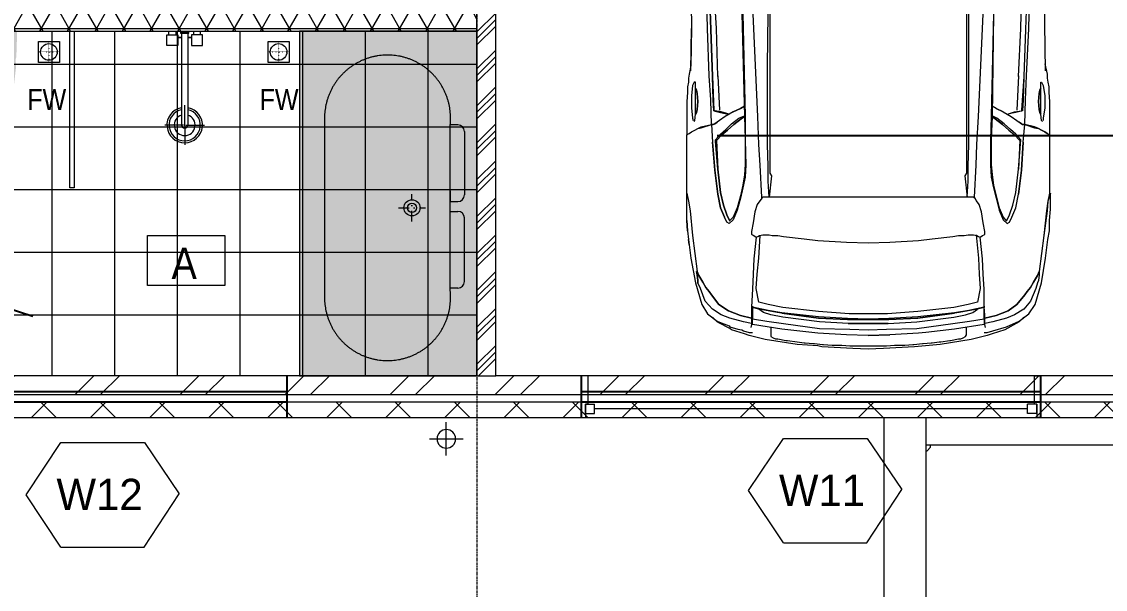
# Model space of a CAD drawing. Header units: millimetres. Extents: x -1971 to 39113, y -25802 to 13528.
# Drawn here: x 27753 to 32944, y -6114 to -3397 of the extents above; entities that cross this region are included whole.
import ezdxf

# ---------------------------------------------------------------- set-up
doc = ezdxf.new("R2010")
doc.units = ezdxf.units.MM
for name, pattern in [('Dash - Tight', [4.5, 3, -1.5]), ('Dot - Tight', [1, 0, -1]), ('Grid Line', [22.225, 12.7, -3.175, 3.175, -3.175]), ('IMPORT-IMPORT-IMPORT-DASHDOT _2_', [101.6, 50.8, -25.4, 0, -25.4])]:
    doc.linetypes.add(name, pattern=pattern)
for name, color, linetype, lineweight in [('2 Hoop survey', 8, 'Continuous', 9), ('A-AREA-PATT', 32, 'Continuous', 9), ('A-DETL', 90, 'Continuous', 9), ('A-DETL-GENF', 92, 'Continuous', 9), ('A-DETL-HDLN', 90, 'Dot - Tight', 9), ('A-DETL-THIN', 151, 'Continuous', 9), ('A-GLAZ', 151, 'Continuous', 9), ('A-GLAZ-IDEN', 152, 'Continuous', 9), ('A-WALL', 113, 'Continuous', 18), ('A-WALL-PATT', 111, 'Continuous', 18), ('G Furniture_dwg', 8, 'Continuous', 9), ('G-ANNO-TEXT', 231, 'Continuous', 9), ('P-PIPE', 3, 'Continuous', 9), ('P-PIPE-CNTR', 3, 'Continuous', 9), ('S-FNDN', 32, 'Continuous', 9), ('S-GRID', 1, 'Continuous', 9), ('图层 01', 18, 'Continuous', 9), ('默认', 18, 'Continuous', 9)]:
    doc.layers.add(name, color=color, linetype=linetype, lineweight=lineweight)
doc.layers.add('ID_CAMERA_VIEWS', color=7, linetype='Continuous', lineweight=25, true_color=0xb86b1b)
doc.layers.add('ID_LIGHTING_COVE', color=7, linetype='Continuous', lineweight=25, true_color=0xb86b1b)
doc.styles.add('Avenir', font='', dxfattribs={"width": 0.9, "height": 150})
doc.styles.add('Avenir Light', font='', dxfattribs={"height": 150})
doc.styles.add('Avenir_2', font='', dxfattribs={"width": 0.9, "height": 100})
doc.styles.get('Avenir').set_extended_font_data('Avenir')
doc.styles.get('Avenir Light').set_extended_font_data('Avenir Light')
doc.styles.get('Avenir_2').set_extended_font_data('Avenir')
pattern_1 = [(45, (0, 0), (-251.447, 251.447), []), (45, (0, 381), (-251.447, 251.447), [])]
pattern_2 = [(45, (0, 0), (-141.4214, 141.4214), []), (135, (0, 0), (-141.4214, -141.4214), [])]

# ---------------------------------------------------------------- blocks, each defined once
blk = doc.blocks.new('Choo Window - 1 Pane - Awning - 2200 x 650-2305247-Ground Floor')
at = {"layer": 'A-GLAZ'}
for p, q in [((-1100, 100), (-1080.95, 100)), ((-1080.95, 35.55), (-1080.95, 100)), ((-1080.95, 80), (-1080.95, 35.55)), ((-1080.95, 80), (-1036.5, 80)), ((-1036.5, 80), (-1036.5, 35.55)), ((-1036.5, 57.775), (1036.5, 57.775)), ((1036.5, 80), (1036.5, 35.55)), ((1080.95, 80), (1036.5, 80)), ((1080.95, 35.55), (1080.95, 100)), ((1100, 100), (1080.95, 100)), ((1080.95, 80), (1080.95, 35.55)), ((-1080.95, 35.55), (-1036.5, 35.55)), ((-1080.95, 35.55), (-1068.25, 35.55)), ((-1068.25, -100), (-1068.25, 35.55)), ((1080.95, 35.55), (1036.5, 35.55)), ((1068.25, 35.55), (1080.95, 35.55)), ((1068.25, 35.55), (1068.25, -100)), ((-1068.25, -100), (-1100, -100)), ((1068.25, -100), (1100, -100))]:
    blk.add_line(p, q, dxfattribs=at)
blk = doc.blocks.new('2 Hoop survey-1260670-Ground Floor')
at = {"layer": '默认', "color": 9, "flags": 128}
blk.add_lwpolyline([(80514.1, 4738.4), (80519.7, 4738.4), (80536.7, 4755.3), (80536.7, 4767.3)], dxfattribs=at)
blk = doc.blocks.new('G Furniture_dwg_G Furniture_dwg_G Furniture_dwg_A$C4C12256C-1786715-Ground Floor-2220974-Ground Floor-2332964-Ground Floor')
at = {"layer": '图层 01', "color": 8}
for p, q in [((-450, 5), (-450, 95)), ((-18, 75.2), (0, 75.2)), ((-10, 15), (-450, 15)), ((-450, 2.5), (-450, -2.5)), ((0, 41.8), (-18, 41.8)), ((-5, -20), (-5, 20)), ((-455, 0), (-545, 0)), ((-452.5, 0), (-447.5, 0)), ((-450, -5), (-450, -95)), ((-10, -15), (-450, -15)), ((-445, 0), (-355, 0)), ((0, -41.8), (-18, -41.8)), ((-18, -75.2), (0, -75.2))]:
    blk.add_line(p, q, dxfattribs=at)
at = {"layer": '图层 01', "color": 8, "flags": 128}
for points in [[(-18, 32.1), (-69.4, 32.1), (-69.4, 84.9), (-18, 84.9), (-18, 32.1)], [(0, 20), (-10, 20), (-10, -20), (0, -20)], [(-18, -32.1), (-69.4, -32.1), (-69.4, -84.9), (-18, -84.9), (-18, -32.1)]]:
    blk.add_lwpolyline(points, dxfattribs=at)
for points in [[(-30, 15), (-30, 32.1)], [(-30, -32.1), (-30, -15)]]:
    blk.add_lwpolyline(points, close=True, dxfattribs=at)
at = {"layer": '图层 01', "color": 8}
for radius, start, end in [(85, 11.537, 348.463), (75, 11.537, 348.463), (50, 17.4576, 342.5424), (15, 90, 270)]:
    blk.add_arc((-450, 0), radius, start, end, dxfattribs=at)
blk = doc.blocks.new('G Furniture_dwg_G Furniture_dwg_G Furniture_dwg_30-1786716-Ground Floor-2220975-Ground Floor-2332965-Ground Floor')
at = {"layer": 'G Furniture_dwg'}
for p, q in [((-3354.9, -9638.9), (-4213.8, -9638.9)), ((-4176.4, -10240.7), (-3384.4, -10240.7)), ((-4164.6, -10277.2), (-4164.6, -10240.9)), ((-3383.1, -10277.2), (-3383.1, -10240.9)), ((-4133.1, -10308.7), (-3828.8, -10308.7)), ((-3414.6, -10308.7), (-3718.9, -10308.7))]:
    blk.add_line(p, q, dxfattribs=at)
at = {"layer": 'G Furniture_dwg', "linetype": 'IMPORT-IMPORT-IMPORT-DASHDOT _2_'}
for p, q in [((-3780.4, -9992.7), (-3780.4, -10122.7)), ((-3845.4, -10057.7), (-3715.4, -10057.7))]:
    blk.add_line(p, q, dxfattribs=at)
at = {"layer": 'G Furniture_dwg', "flags": 128}
for points in [[(-3847.9, -10240.7), (-3797.3, -10240.9), (-3797.3, -10277.2)], [(-3699.7, -10240.7), (-3750.4, -10240.9), (-3750.4, -10277.2)]]:
    blk.add_lwpolyline(points, dxfattribs=at)
at = {"layer": 'G Furniture_dwg'}
for radius in [38.9, 22.2]:
    blk.add_circle((-3780.4, -10057.7), radius, dxfattribs=at)
for centre, start, end in [((-4133.1, -10277.2), 180, 270), ((-3828.8, -10277.2), 270, 0), ((-3718.9, -10277.2), 180, 270), ((-3414.6, -10277.2), 270, 0)]:
    blk.add_arc(centre, 31.5, start, end, dxfattribs=at)
for points, knots in [([(-4205.9, -9638.9), (-4336.4, -9637.2), (-4427.1, -9731.1), (-4517.7, -9825.1), (-4511.3, -9955.5), (-4504.9, -10085.9), (-4405.5, -10170.5), (-4306.1, -10255.2), (-4176.4, -10240.7)], [0, 0, 0, 246.441837, 246.441837, 492.883675, 492.883675, 739.325512, 739.325512, 985.76735, 985.76735, 985.76735]), ([(-3384.4, -10240.7), (-3254.7, -10255.2), (-3155.3, -10170.5), (-3055.9, -10085.9), (-3049.5, -9955.5), (-3043.1, -9825.1), (-3133.8, -9731.1), (-3224.4, -9637.2), (-3354.9, -9638.9)], [1977.74235, 1977.74235, 1977.74235, 2224.184187, 2224.184187, 2470.626025, 2470.626025, 2717.067862, 2717.067862, 2963.509699, 2963.509699, 2963.509699])]:
    blk.add_rational_spline(points, [1, 0.917833031215, 1, 0.917833031215, 1, 0.917833031215, 1, 0.917833031215, 1], degree=2, knots=knots, dxfattribs=at)
blk = doc.blocks.new('G Furniture_dwg_G Furniture_dwg_G Furniture_dwg_A$C4E257062-1786730-Ground Floor-2220992-Ground Floor-2332980-Ground Floor')
at = {"layer": '图层 01', "color": 8}
for p, q in [((-4327.5, 1162.6), (-4163, 1155)), ((-4323.7, 1189.4), (-4163, 1178)), ((-3225.4, 998.1), (-3217.8, 998.1)), ((-3876, -27.5), (-3860.7, -27.5)), ((-3225.4, -111.6), (-3217.8, -111.6)), ((-4327.5, -276.2), (-4163, -268.5)), ((-4350.5, -406.3), (-4553.3, -402.5)), ((-4247.2, -421.6), (-4205.1, -425.4))]:
    blk.add_line(p, q, dxfattribs=at)
at = {"layer": '图层 01', "color": 8, "flags": 128}
for points in [[(-4384.9, 1288.9), (-4335.2, 1300.4), (-4316.1, 1300.4), (-4296.9, 1304.2), (-4274, 1308.1), (-4247.2, 1308.1), (-4205.1, 1311.9), (-4159.2, 1311.9), (-4105.6, 1311.9), (-4044.4, 1311.9), (-4052, 1300.4), (-4059.7, 1288.9), (-4067.3, 1273.6), (-4075, 1258.3), (-4082.6, 1239.2), (-4094.1, 1193.3), (-4212.7, 1197.1), (-4327.5, 1200.9), (-4553.3, 1212.4), (-4683.4, 1216.2)], [(-4009.9, 1185.6), (-3876, 1178), (-4009.9, 1185.6), (-4094.1, 1193.3), (-4078.8, 1239.2), (-4075, 1258.3), (-4067.3, 1273.6), (-4059.7, 1288.9), (-4052, 1300.4), (-4044.4, 1311.9), (-4013.7, 1311.9), (-3952.5, 1311.9), (-3883.6, 1311.9), (-3822.4, 1311.9), (-3765, 1311.9), (-3761.2, 1311.9)], [(-3099.2, 998.1), (-3099.2, 1013.4), (-3106.8, 1040.2), (-3126, 1105.2), (-3152.7, 1166.5), (-3187.2, 1212.4), (-3233.1, 1243), (-3336.4, 1273.6), (-3455, 1292.8), (-3543.1, 1304.2), (-3585.2, 1311.9), (-3634.9, 1311.9), (-3688.5, 1315.7), (-3765, 1315.7), (-3726.7, 1304.2), (-3680.8, 1300.4), (-3562.2, 1285.1), (-3390, 1262.1), (-3374.7, 1262.1), (-3347.9, 1258.3), (-3336.4, 1254.5), (-3309.6, 1246.8), (-3248.4, 1220), (-3210.1, 1189.4), (-3183.4, 1143.5), (-3168, 1105.2), (-3148.9, 1040.2), (-3141.3, 1001.9), (-3145.1, 1001.9), (-3152.7, 1001.9), (-3168, 1001.9), (-3179.5, 1055.5), (-3202.5, 1112.9), (-3233.1, 1155), (-3279, 1193.3), (-3294.3, 1204.7), (-3313.5, 1220), (-3340.2, 1235.4), (-3370.9, 1254.5), (-3390, 1262.1)], [(-3765, 1311.9), (-3726.7, 1304.2), (-3680.8, 1296.6), (-3562.2, 1285.1), (-3390, 1262.1), (-3370.9, 1254.5), (-3340.2, 1235.4), (-3313.5, 1220), (-3294.3, 1204.7), (-3279, 1193.3), (-3233.1, 1155), (-3202.5, 1112.9), (-3179.5, 1055.5), (-3168, 1001.9), (-3183.4, 1001.9), (-3221.6, 998.1), (-3305.8, 998.1), (-3378.5, 994.3), (-3451.2, 990.4), (-3554.5, 979)], [(-4350.5, 1292.8), (-4576.3, 1288.9), (-4729.3, 1288.9), (-4958.9, 1292.8), (-5211.5, 1292.8), (-5555.9, 1288.9), (-5716.6, 1288.9)], [(-4109.4, 1277.4), (-4113.2, 1273.6), (-4143.9, 1269.8), (-4151.5, 1266), (-4166.8, 1262.1), (-4205.1, 1258.3), (-4243.3, 1262.1), (-4258.7, 1266), (-4266.3, 1269.8), (-4258.7, 1266), (-4243.3, 1262.1), (-4205.1, 1258.3), (-4166.8, 1262.1), (-4151.5, 1266), (-4143.9, 1269.8), (-4266.3, 1269.8), (-4296.9, 1269.8), (-4296.9, 1273.6), (-4281.6, 1281.3), (-4231.9, 1288.9), (-4174.5, 1288.9), (-4124.7, 1281.3), (-4113.2, 1281.3)], [(-5927.1, 1200.9), (-5915.6, 1197.1), (-5892.7, 1189.4), (-5789.3, 1162.6), (-5640.1, 1128.2), (-5510, 1101.4), (-5383.7, 1082.3), (-5314.8, 1074.6), (-5203.8, 1063.2), (-5073.7, 1055.5), (-4859.4, 1051.7), (-4626, 1044), (-4132.4, 1036.4), (-4025.2, 1032.5), (-3902.8, 1032.5), (-3853, 1036.4), (-3803.3, 1044), (-3753.5, 1055.5), (-3696.1, 1070.8), (-3650.2, 1089.9), (-3631.1, 1105.2)], [(-4844.1, 1178), (-4844.1, 1170.3), (-4836.5, 1132), (-4828.8, 1089.9), (-4825, 1067), (-4825, 1047.8), (-4825, 1067), (-4828.8, 1089.9), (-4836.5, 1132), (-4844.1, 1166.5), (-4851.8, 1204.7), (-4683.4, 1200.9), (-4549.5, 1197.1), (-4323.7, 1189.4), (-4212.7, 1185.6), (-4159.2, 1181.8), (-4159.2, 1178), (-4163, 1181.8)], [(-4626, 1044), (-4132.4, 1032.5), (-4021.4, 1028.7), (-3898.9, 1028.7), (-3841.5, 1032.5), (-3791.8, 1044), (-3742, 1055.5), (-3684.6, 1070.8), (-3638.7, 1089.9), (-3619.6, 1109.1), (-3627.2, 1120.6), (-3650.2, 1132), (-3696.1, 1151.2), (-3761.2, 1162.6), (-3876, 1178), (-3761.2, 1162.6)], [(-4323.7, 1162.6), (-4553.3, 1174.1), (-4683.4, 1178), (-4848, 1181.8)], [(-4159.2, 1181.8), (-4151.5, 1151.2), (-4147.7, 1124.4), (-4143.9, 1112.9), (-4140, 1112.9)], [(-4143.9, 1109.1), (-4147.7, 1120.6), (-4155.3, 1143.5), (-4159.2, 1178)], [(-4155.3, 1089.9), (-4132.4, 1128.2), (-4113.2, 1155), (-4094.1, 1181.8), (-4094.1, 1185.6), (-4094.1, 1193.3), (-4094.1, 1185.6), (-4097.9, 1178), (-4105.6, 1166.5)], [(-4094.1, 1086.1), (-4120.9, 1051.7), (-4132.4, 1036.4), (-4120.9, 1051.7), (-4094.1, 1086.1), (-4067.3, 1116.7), (-4044.4, 1143.5), (-4017.6, 1170.3), (-3879.8, 1162.6), (-4021.4, 1174.1), (-4048.2, 1151.2), (-4071.1, 1124.4), (-4097.9, 1093.8), (-4124.7, 1059.3), (-4136.2, 1036.4)], [(-4067.3, 1116.7), (-4044.4, 1143.5), (-4017.6, 1170.3), (-4017.6, 1174.1)], [(-3634.9, 1105.2), (-3638.7, 1109.1), (-3661.7, 1120.6), (-3707.6, 1135.9), (-3768.8, 1151.2), (-3879.8, 1162.6)], [(-3171.9, 1189.4), (-3148.9, 1166.5), (-3110.6, 1097.6), (-3091.5, 1036.4), (-3083.9, 1013.4), (-3064.7, 936.9), (-3041.8, 787.6), (-3030.3, 665.2), (-3022.6, 515.9), (-3018.8, 443.2), (-3022.6, 370.5), (-3030.3, 221.3), (-3034.1, 202.1), (-3041.8, 102.7), (-3064.7, -50.4), (-3083.9, -127), (-3091.5, -149.9), (-3110.6, -211.1), (-3118.3, -218.8), (-3145.1, -272.4), (-3148.9, -280), (-3171.9, -303)], [(-4170.6, 1055.5), (-4155.3, 1089.9), (-4170.6, 1055.5), (-4182.1, 1036.4)], [(-3742, 952.2), (-3745.9, 948.4), (-3745.9, 921.6), (-3745.9, 910.1), (-3745.9, 852.7), (-3745.9, 734.1), (-3745.9, 676.7), (-3745.9, 531.2), (-3745.9, 443.2), (-3745.9, 355.2), (-3745.9, 209.8), (-3745.9, 152.4), (-3745.9, 33.8), (-3745.9, -23.6), (-3745.9, -31.3), (-3745.9, -61.9), (-3742, -65.7), (-3730.6, -73.4), (-3722.9, -81), (-3711.4, -88.7), (-3677, -100.2), (-3623.4, -107.8), (-3581.3, -115.5), (-3569.8, -115.5), (-3566, -111.6), (-3562.2, -104), (-3554.5, -92.5), (-3558.4, -84.9), (-3562.2, -77.2), (-3566, -61.9), (-3566, -50.4), (-3566, -31.3), (-3562.2, -16), (-3562.2, 10.8), (-3558.4, 37.6), (-3546.9, 137.1), (-3539.2, 202.1), (-3531.6, 339.9), (-3527.8, 443.2), (-3531.6, 546.6), (-3539.2, 684.3), (-3546.9, 749.4), (-3558.4, 848.9), (-3562.2, 875.6), (-3562.2, 902.4), (-3566, 921.6), (-3566, 936.9), (-3566, 948.4), (-3562.2, 963.7), (-3558.4, 971.3), (-3554.5, 979), (-3562.2, 990.4), (-3566, 998.1), (-3569.8, 1001.9), (-3581.3, 1001.9), (-3623.4, 994.3), (-3677, 986.6), (-3711.4, 975.1), (-3722.9, 967.5), (-3730.6, 959.8), (-3742, 956), (-3742, 952.2), (-3745.9, 952.2), (-3898.9, 959.8), (-3998.4, 963.7), (-4132.4, 971.3), (-4622.2, 994.3)], [(-3221.6, -111.6), (-3206.3, -35.1), (-3194.8, 29.9), (-3175.7, 206), (-3168, 343.7), (-3164.2, 443.2), (-3168, 542.7), (-3175.7, 680.5), (-3194.8, 856.5), (-3206.3, 925.4), (-3221.6, 998.1)], [(-3141.3, 347.6), (-3141.3, 443.2), (-3141.3, 347.6), (-3148.9, 209.8), (-3171.9, 33.8), (-3183.4, -23.6), (-3194.8, -58.1), (-3210.1, -81), (-3217.8, -111.6), (-3183.4, -111.6), (-3164.2, -111.6), (-3152.7, -42.8), (-3141.3, 37.6), (-3118.3, 209.8), (-3114.5, 355.2), (-3110.6, 443.2), (-3114.5, 531.2), (-3118.3, 676.7), (-3141.3, 848.9), (-3152.7, 929.2), (-3164.2, 998.1), (-3183.4, 998.1), (-3217.8, 998.1), (-3210.1, 967.5)], [(-3164.2, 998.1), (-3152.7, 998.1), (-3145.1, 998.1), (-3137.4, 998.1), (-3114.5, 856.5), (-3099.2, 718.8), (-3095.3, 684.3), (-3087.7, 546.6), (-3083.9, 443.2), (-3087.7, 546.6)], [(-3122.1, 1005.8), (-3137.4, 1001.9), (-3141.3, 1001.9)], [(-3566, 959.8), (-3455, 971.3), (-3378.5, 975.1), (-3309.6, 979), (-3244.6, 967.5), (-3233.1, 921.6), (-3217.8, 852.7), (-3198.7, 680.5), (-3187.2, 535.1), (-3187.2, 443.2), (-3187.2, 351.4), (-3198.7, 206), (-3217.8, 33.8), (-3233.1, -35.1), (-3244.6, -81), (-3309.6, -92.5), (-3378.5, -88.7), (-3455, -81), (-3562.2, -73.4)], [(-3141.3, 538.9), (-3141.3, 443.2), (-3141.3, 538.9), (-3148.9, 676.7), (-3171.9, 852.7), (-3183.4, 910.1), (-3194.8, 944.5), (-3210.1, 967.5), (-3194.8, 879.5), (-3191, 856.5), (-3168, 680.5), (-3160.4, 542.7), (-3160.4, 443.2), (-3160.4, 343.7), (-3160.4, 443.2), (-3160.4, 542.7), (-3168, 680.5), (-3191, 856.5)], [(-4668.1, 913.9), (-4373.5, 913.9), (-4075, 913.9), (-3876, 913.9), (-3860.7, 913.9), (-3849.2, 906.3), (-3745.9, 917.7), (-3822.4, 921.6), (-3895.1, 921.6), (-3998.4, 925.4), (-4067.3, 925.4), (-4377.3, 925.4), (-4622.2, 925.4)], [(-3122.1, -23.6), (-3087.7, -23.6), (-3080, -23.6), (-3072.4, -12.2), (-3068.6, -0.7), (-3068.6, 7), (-3068.6, 10.8), (-3060.9, 49.1), (-3060.9, 56.7), (-3053.2, 102.7), (-3049.4, 137.1), (-3049.4, 140.9), (-3045.6, 179.2), (-3045.6, 186.8), (-3041.8, 225.1), (-3041.8, 228.9), (-3037.9, 271), (-3037.9, 313.1), (-3037.9, 316.9), (-3034.1, 355.2), (-3034.1, 359), (-3034.1, 397.3), (-3034.1, 401.1), (-3034.1, 485.3), (-3034.1, 527.4), (-3034.1, 531.2), (-3037.9, 569.5), (-3037.9, 577.2), (-3037.9, 615.4), (-3037.9, 619.3), (-3041.8, 657.5), (-3041.8, 661.4), (-3045.6, 703.4), (-3045.6, 707.3), (-3049.4, 745.5), (-3049.4, 749.4), (-3053.2, 783.8), (-3053.2, 791.5), (-3060.9, 833.6), (-3060.9, 837.4), (-3068.6, 875.6), (-3068.6, 879.5), (-3068.6, 887.1), (-3072.4, 898.6), (-3080, 910.1), (-3087.7, 913.9), (-3122.1, 913.9)], [(-3160.4, 343.7), (-3168, 206), (-3160.4, 343.7), (-3160.4, 443.2), (-3160.4, 538.9)], [(-3083.9, 443.2), (-3087.7, 339.9), (-3095.3, 202.1), (-3114.5, 29.9), (-3137.4, -111.6), (-3145.1, -111.6), (-3152.7, -111.6), (-3164.2, -111.6)], [(-3191, 29.9), (-3168, 206), (-3191, 29.9), (-3194.8, 7), (-3210.1, -81)], [(-4668.1, -27.5), (-4373.5, -27.5), (-4075, -27.5), (-3876, -27.5), (-3860.7, -27.5), (-3849.2, -19.8), (-3745.9, -31.3), (-3822.4, -35.1), (-3895.1, -35.1), (-3998.4, -38.9), (-4067.3, -38.9), (-4377.3, -38.9), (-4622.2, -35.1)], [(-3742, -65.7), (-3745.9, -65.7), (-3898.9, -73.4), (-3998.4, -81), (-4132.4, -84.9), (-4622.2, -107.8)], [(-4626, -157.6), (-4132.4, -146.1), (-4021.4, -146.1), (-3898.9, -142.3), (-3841.5, -146.1), (-3791.8, -157.6), (-3742, -169), (-3684.6, -184.4), (-3638.7, -203.5), (-3619.6, -222.6), (-3627.2, -234.1), (-3650.2, -245.6), (-3696.1, -264.7), (-3761.2, -276.2), (-3876, -291.5), (-4009.9, -303)], [(-3554.5, -92.5), (-3451.2, -104), (-3378.5, -107.8), (-3305.8, -111.6), (-3221.6, -115.5), (-3183.4, -115.5), (-3168, -115.5), (-3179.5, -169), (-3202.5, -226.4), (-3233.1, -272.4), (-3279, -306.8), (-3294.3, -318.3), (-3313.5, -333.6), (-3340.2, -348.9), (-3370.9, -368), (-3390, -375.7), (-3390, -379.5), (-3374.7, -375.7), (-3347.9, -371.9), (-3336.4, -371.9)], [(-5919.4, -306.8), (-5927.1, -314.5), (-5915.6, -310.6), (-5892.7, -303), (-5789.3, -276.2), (-5640.1, -245.6), (-5510, -215), (-5383.7, -195.8), (-5314.8, -188.2), (-5203.8, -176.7), (-5073.7, -172.9), (-4859.4, -165.2), (-4626, -161.4), (-4132.4, -149.9), (-4025.2, -146.1), (-3902.8, -146.1), (-3853, -149.9), (-3803.3, -157.6), (-3753.5, -169), (-3696.1, -184.4), (-3650.2, -203.5), (-3631.1, -222.6)], [(-4155.3, -203.5), (-4170.6, -169), (-4182.1, -149.9), (-4170.6, -169), (-4155.3, -203.5), (-4132.4, -241.8), (-4113.2, -268.5), (-4094.1, -295.3), (-4094.1, -299.2), (-4094.1, -306.8), (-4094.1, -299.2), (-4097.9, -291.5), (-4105.6, -280)], [(-4017.6, -287.7), (-4017.6, -283.8), (-4044.4, -257.1), (-4067.3, -230.3), (-4094.1, -199.7), (-4120.9, -165.2), (-4132.4, -149.9), (-4120.9, -165.2), (-4094.1, -199.7), (-4067.3, -230.3), (-4044.4, -257.1), (-4017.6, -283.8), (-3879.8, -276.2), (-4013.7, -287.7), (-4021.4, -287.7), (-4048.2, -264.7), (-4071.1, -237.9), (-4097.9, -211.1), (-4124.7, -176.7), (-4136.2, -149.9)], [(-3765, -425.4), (-3726.7, -417.8), (-3680.8, -410.1), (-3562.2, -398.6), (-3390, -375.7), (-3370.9, -368), (-3340.2, -348.9), (-3313.5, -333.6), (-3294.3, -318.3), (-3279, -306.8), (-3233.1, -272.4), (-3202.5, -226.4), (-3179.5, -169), (-3168, -115.5), (-3152.7, -115.5), (-3145.1, -115.5), (-3141.3, -115.5), (-3148.9, -153.7), (-3168, -218.8), (-3183.4, -260.9), (-3210.1, -303), (-3248.4, -337.4), (-3309.6, -360.4), (-3336.4, -371.9), (-3347.9, -371.9), (-3374.7, -375.7), (-3390, -379.5)], [(-3520.1, -414), (-3543.1, -417.8), (-3455, -406.3), (-3336.4, -383.3), (-3233.1, -352.7), (-3187.2, -325.9), (-3152.7, -280), (-3145.1, -260.9), (-3129.8, -222.6), (-3126, -218.8), (-3114.5, -180.5), (-3110.6, -161.4), (-3106.8, -153.7), (-3099.2, -127), (-3099.2, -111.6)], [(-3141.3, -115.5), (-3137.4, -115.5), (-3122.1, -119.3)], [(-4143.9, -222.6), (-4147.7, -234.1), (-4155.3, -260.9), (-4159.2, -291.5), (-4163, -295.3), (-4159.2, -295.3), (-4151.5, -264.7), (-4147.7, -241.8), (-4143.9, -226.4), (-4140, -226.4)], [(-3634.9, -425.4), (-3688.5, -425.4), (-3765, -425.4), (-3822.4, -425.4), (-3883.6, -425.4), (-3952.5, -425.4), (-4013.7, -425.4), (-4044.4, -425.4), (-4052, -414), (-4059.7, -402.5), (-4067.3, -387.2), (-4075, -371.9), (-4078.8, -356.6), (-4094.1, -306.8), (-4009.9, -303), (-3876, -291.5), (-3761.2, -276.2), (-3696.1, -264.7), (-3650.2, -245.6)], [(-4729.3, -406.3), (-4576.3, -402.5), (-4553.3, -402.5), (-4377.3, -406.3), (-4335.2, -414), (-4316.1, -417.8), (-4296.9, -417.8), (-4274, -421.6), (-4247.2, -421.6), (-4205.1, -425.4), (-4159.2, -425.4), (-4105.6, -425.4), (-4044.4, -425.4), (-4052, -414), (-4059.7, -402.5), (-4067.3, -387.2), (-4075, -371.9), (-4082.6, -356.6), (-4094.1, -306.8), (-4212.7, -310.6), (-4327.5, -318.3), (-4553.3, -325.9), (-4683.4, -329.8)], [(-4159.2, -295.3), (-4212.7, -299.2), (-4323.7, -303), (-4549.5, -310.6), (-4683.4, -314.5), (-4851.8, -318.3)], [(-4323.7, -276.2), (-4553.3, -283.8), (-4683.4, -291.5), (-4848, -295.3)], [(-4683.4, -314.5), (-4549.5, -310.6), (-4323.7, -303), (-4163, -295.3)], [(-4109.4, -391), (-4113.2, -387.2), (-4143.9, -383.3), (-4151.5, -379.5), (-4166.8, -375.7), (-4205.1, -371.9), (-4243.3, -375.7), (-4258.7, -379.5), (-4266.3, -383.3), (-4258.7, -379.5), (-4243.3, -375.7), (-4205.1, -371.9), (-4166.8, -375.7), (-4151.5, -379.5), (-4143.9, -383.3), (-4266.3, -383.3), (-4296.9, -383.3), (-4296.9, -391), (-4281.6, -398.6), (-4231.9, -402.5), (-4174.5, -402.5), (-4124.7, -398.6), (-4113.2, -394.8)], [(-3585.2, -421.6), (-3634.9, -425.4), (-3585.2, -421.6), (-3543.1, -417.8)]]:
    blk.add_lwpolyline(points, dxfattribs=at)
blk.add_lwpolyline([(-3768.8, -264.7), (-3707.6, -249.4), (-3661.7, -234.1), (-3638.7, -222.6), (-3634.9, -218.8), (-3638.7, -222.6), (-3661.7, -234.1), (-3707.6, -249.4), (-3768.8, -264.7), (-3879.8, -276.2)], close=True, dxfattribs=at)
blk = doc.blocks.new('G Furniture_dwg_G Furniture_dwg-1631897-Ground Floor-2332981-Ground Floor')
at = {"layer": 'G Furniture_dwg'}
blk.add_line((67322.9, 17655.5), (67322.9, 16005.5), dxfattribs=at)
at = {"layer": 'G Furniture_dwg', "flags": 128}
blk.add_lwpolyline([(66242.9, 17655.5), (66242.9, 16905.5), (66222.9, 16905.5), (66222.9, 17655.5)], dxfattribs=at)
for name, p, rotation in [('G Furniture_dwg_G Furniture_dwg_G Furniture_dwg_A$C4E257062-1786730-Ground Floor-2220992-Ground Floor-2332980-Ground Floor', (69603.3, 13114.1), 270), ('G Furniture_dwg_G Furniture_dwg_G Furniture_dwg_A$C4C12256C-1786715-Ground Floor-2220974-Ground Floor-2332964-Ground Floor', (66772.9, 17655.5), 90), ('G Furniture_dwg_G Furniture_dwg_G Furniture_dwg_30-1786716-Ground Floor-2220975-Ground Floor-2332965-Ground Floor', (57803.9, 20589.9), 90)]:
    blk.add_blockref(name, p, dxfattribs=dict(rotation=rotation))
blk = doc.blocks.new('G Furniture_dwg-1631897-Ground Floor')
blk.add_blockref('G Furniture_dwg_G Furniture_dwg-1631897-Ground Floor-2332981-Ground Floor', (-38238.8, -21097.2))
blk = doc.blocks.new('Annotation - Tag Window- Number - Annotation - Tag Window- Number-118879-Ground Floor')
at = {"layer": 'A-GLAZ-IDEN'}
for p, q in [((-2.993, 0.001), (-1.327, 2.501)), ((-1.327, 2.501), (2.682, 2.501)), ((2.682, 2.501), (4.34, 0.054)), ((-1.327, -2.499), (-2.993, 0.001)), ((2.665, -2.499), (4.34, 0.054)), ((-1.327, -2.499), (2.665, -2.499))]:
    blk.add_line(p, q, dxfattribs=at)

msp = doc.modelspace()

# ---------------------------------------------------------------- hatches: boundary and pattern name
at = {"layer": 'A-AREA-PATT'}
h = msp.add_hatch(dxfattribs=at)
h.set_pattern_fill('FP_10', color=8, style=0, pattern_type=2)
h.set_pattern_definition([(0, (0, 0), (0, 300), []), (90, (0, 0), (-300, 2e-14), [])])
h.paths.add_polyline_path([(27549.04, -5091.636), (29934.04, -5091.636), (29934.04, -3441.636), (24714.04, -3441.636), (24714.04, -4201.636), (24669.04, -4201.636), (24669.04, -5001.636), (24714.04, -5001.636), (24714.04, -5091.636), (26222.854, -5091.636)])
at = {"layer": 'A-DETL-GENF'}
h = msp.add_hatch(color=7, dxfattribs=at)
h.paths.add_polyline_path([(29259.794, -5091.636), (29934.04, -5091.636), (29934.04, -3441.636), (29084.04, -3441.636), (29084.04, -5091.636)])
h.paths.add_polyline_path([(27501.069, -4106.528), (27524.561, -4105.388), (27549.04, -4098.253), (27594.04, -4070.539), (27628.963, -4037.79), (27658.08, -3995.4), (27680.359, -3933.432), (27695.028, -3869.235), (27701.875, -3803.74), (27713.432, -3726.79), (27726.496, -3613.418), (27724.553, -3577.16), (27727.848, -3566.457), (27731.928, -3441.636), (27286.152, -3441.636), (27290.231, -3566.457), (27293.527, -3577.16), (27291.584, -3613.418), (27323.051, -3869.235), (27337.721, -3933.432), (27360, -3995.4), (27394.186, -4041.77), (27436.483, -4080.881), (27456.01, -4093.991), (27477.869, -4102.671)])
h.paths.add_polyline_path([(27014.04, -3941.636), (27014.04, -3441.636), (24714.04, -3441.636), (24714.04, -3941.636), (26222.854, -3941.636)])
h.paths.add_polyline_path([(27832.925, -3351.636), (28259.553, -3350.667), (28263.165, -3348.416), (28265.013, -3346.127), (28266.469, -3337.617), (28262.848, -3226.816), (28259.553, -3216.113), (28261.496, -3179.855), (28230.028, -2924.038), (28215.359, -2859.841), (28193.08, -2797.872), (28158.893, -2751.503), (28114.594, -2711.047), (28097.069, -2699.282), (28075.21, -2690.602), (28052.01, -2686.745), (28028.518, -2687.884), (28005.8, -2693.97), (27961.629, -2720.305), (27924.116, -2755.483), (27895, -2797.872), (27872.721, -2859.841), (27858.051, -2924.038), (27851.205, -2989.533), (27839.647, -3066.483), (27826.584, -3179.855), (27828.527, -3216.113), (27825.231, -3226.816), (27821.855, -3343.447), (27825.231, -3348.651), (27828.527, -3350.491)])
h.paths.add_polyline_path([(29484.04, -2351.636), (29934.04, -2351.636), (29934.04, -826.636), (29484.04, -826.636), (29484.04, -1276.636)])
at = {"layer": 'A-WALL-PATT', "lineweight": 9}
h = msp.add_hatch(dxfattribs=at)
h.set_pattern_fill('FP_1', color=256, style=0, pattern_type=2)
h.set_pattern_definition([(45, (0, 0), (-88.38835, 88.38835), []), (45, (31.25, 0), (0, 176.7767), []), (45, (-31.25, 0), (0, 176.7767), [])])
h.paths.add_polyline_path([(30024.04, -5091.636), (30024.04, -736.636), (29934.04, -736.636), (29934.04, -5091.636)])
h = msp.add_hatch(dxfattribs=at)
h.set_pattern_fill('FP_5', color=256, style=0, pattern_type=2)
h.set_pattern_definition([(0, (0, 0), (0, 114.3), []), (60, (0, 0), (-98.9867, 57.15), []), (120, (0, 0), (-98.9867, -57.15), [])])
h.paths.add_polyline_path([(29934.04, -3441.636), (29934.04, -3351.636), (27594.04, -3351.636), (27594.04, -3441.636), (29930.942, -3441.636)])
h = msp.add_hatch(dxfattribs=at)
h.set_pattern_fill('FP_2', color=256, style=0, pattern_type=2)
h.set_pattern_definition(pattern_1)
h.paths.add_polyline_path([(29856.484, -5181.636), (30034.04, -5181.636), (30034.04, -5091.636), (24104.04, -5091.636), (24104.04, -5181.636), (29699.191, -5181.636)])
h.paths.add_polyline_path([(21104.04, -5181.636), (21104.04, -5091.636), (17394.04, -5091.636), (17394.04, -5181.636), (21096.789, -5181.636)])
h.paths.add_polyline_path([(17284.04, -5181.636), (17294.04, -5181.059), (17294.04, -5091.636), (17284.04, -5091.636)])
h.paths.add_polyline_path([(14284.04, -5181.636), (14984.04, -5181.636), (14984.04, -5091.636), (14284.04, -5091.636)])
h.paths.add_polyline_path([(10536.917, -5181.636), (11284.04, -5181.636), (11284.04, -5091.636), (10244.04, -5091.636), (10244.04, -5181.636), (10481.819, -5181.636)])
h = msp.add_hatch(dxfattribs=at)
h.set_pattern_fill('FP_2', color=256, style=0, pattern_type=2)
h.set_pattern_definition(pattern_1)
h.paths.add_polyline_path([(36084.04, -5181.636), (36084.04, -5091.636), (30034.04, -5091.636), (30034.04, -5181.636), (36022.54, -5181.636)])
h = msp.add_hatch(dxfattribs=at)
h.set_pattern_fill('FP_3', color=256, style=0, pattern_type=2)
h.set_pattern_definition(pattern_2)
h.paths.add_polyline_path([(21096.789, -5291.636), (21104.04, -5291.636), (21104.04, -5216.636), (17284.04, -5216.636), (17284.04, -5291.636), (19585.329, -5291.636)])
h.paths.add_polyline_path([(15084.04, -5291.636), (15084.04, -5216.636), (14284.04, -5216.636), (14284.04, -5291.636)])
h.paths.add_polyline_path([(29934.04, -5291.636), (30034.04, -5291.636), (30033.358, -5216.636), (24104.04, -5216.636), (24104.04, -5291.636), (29426.645, -5291.636)])
h.paths.add_polyline_path([(10134.04, -5291.636), (11284.04, -5291.636), (11284.04, -5216.636), (10134.04, -5216.636)])
h = msp.add_hatch(dxfattribs=at)
h.set_pattern_fill('FP_3', color=256, style=0, pattern_type=2)
h.set_pattern_definition(pattern_2)
h.paths.add_polyline_path([(36084.04, -5291.636), (36209.04, -5291.636), (36209.04, -5216.636), (30034.04, -5216.636), (30034.04, -5291.636), (33911.952, -5291.636)])

# ---------------------------------------------------------------- linework, layer by layer
at = {"layer": 'A-DETL'}
for p, q in [((29934.04, -3441.636), (29084.04, -3441.636)), ((29084.04, -3441.636), (29084.04, -5091.636)), ((29934.04, -5091.636), (29934.04, -3441.636)), ((29084.04, -5091.636), (29934.04, -5091.636))]:
    msp.add_line(p, q, dxfattribs=at)
at = {"layer": 'A-DETL-HDLN'}
for p, q in [((27884.04, -3491.636), (27884.04, -3591.636)), ((28984.04, -3491.636), (28984.04, -3591.636)), ((27834.04, -3541.636), (27934.04, -3541.636)), ((28934.04, -3541.636), (29034.04, -3541.636))]:
    msp.add_line(p, q, dxfattribs=at)
at = {"layer": 'A-DETL-HDLN', "linetype": 'Dash - Tight', "lineweight": 25}
for p, q in [((29024.19, -5291.636), (29024.19, -5091.636)), ((30434.19, -5291.636), (30434.19, -5091.636)), ((32634.19, -5291.636), (32634.19, -5091.636)), ((27124.19, -5166.636), (29024.19, -5166.636)), ((30434.19, -5166.636), (32634.19, -5166.636)), ((27124.19, -5216.636), (29024.19, -5216.636)), ((30434.19, -5216.636), (32634.19, -5216.636))]:
    msp.add_line(p, q, dxfattribs=at)
at = {"layer": 'A-DETL-THIN'}
for p, q in [((27834.04, -3491.636), (27934.04, -3491.636)), ((27834.04, -3591.636), (27834.04, -3491.636)), ((27934.04, -3491.636), (27934.04, -3591.636)), ((28934.04, -3491.636), (29034.04, -3491.636)), ((28934.04, -3591.636), (28934.04, -3491.636)), ((29034.04, -3491.636), (29034.04, -3591.636)), ((27934.04, -3591.636), (27834.04, -3591.636)), ((29034.04, -3591.636), (28934.04, -3591.636)), ((28356.731, -4420.136), (28726.731, -4420.136)), ((28356.731, -4660.136), (28356.731, -4420.136)), ((28726.731, -4420.136), (28726.731, -4660.136)), ((28726.731, -4660.136), (28356.731, -4660.136))]:
    msp.add_line(p, q, dxfattribs=at)
for centre in [(27884.04, -3541.636), (28984.04, -3541.636)]:
    msp.add_circle(centre, 40, dxfattribs=at)
at = {"layer": 'A-WALL'}
for p, q in [((30024.04, -5091.636), (30024.04, -636.636)), ((24714.04, -3441.636), (29934.04, -3441.636)), ((29934.04, -3441.636), (29934.04, -5091.636)), ((29934.04, -5091.636), (24714.04, -5091.636)), ((30034.04, -5091.636), (30024.04, -5091.636)), ((36084.04, -5091.636), (30034.04, -5091.636)), ((24104.04, -5291.636), (30034.04, -5291.636)), ((30034.04, -5291.636), (36284.04, -5291.636)), ((31884.04, -6741.636), (31884.04, -5291.636)), ((32084.04, -5291.636), (32084.04, -6941.636))]:
    msp.add_line(p, q, dxfattribs=at)
at = {"layer": 'A-WALL', "lineweight": 9}
for p, q in [((29934.04, -3441.636), (29934.04, -3351.636)), ((29934.04, -5091.636), (30024.04, -5091.636)), ((24104.04, -5181.636), (30034.04, -5181.636)), ((30034.04, -5181.636), (36174.04, -5181.636)), ((24104.04, -5216.636), (30034.04, -5216.636)), ((30034.04, -5216.636), (36209.04, -5216.636))]:
    msp.add_line(p, q, dxfattribs=at)
at = {"layer": 'ID_CAMERA_VIEWS'}
msp.add_lwpolyline([(27807.007, -4807.132), (26000, -4220), (27677.6, -3328.004)], dxfattribs=at)
at = {"layer": 'ID_LIGHTING_COVE'}
msp.add_line((31084.04, -3941.636), (35584.04, -3941.636), dxfattribs=at)
at = {"layer": 'P-PIPE'}
for start, end in [(0, 180), (180, 0)]:
    msp.add_arc((29787.197, -5393.636), 44.45, start, end, dxfattribs=at)
at = {"layer": 'P-PIPE-CNTR'}
for p, q in [((29787.197, -5473.636), (29787.197, -5313.636)), ((29707.197, -5393.636), (29867.197, -5393.636))]:
    msp.add_line(p, q, dxfattribs=at)
at = {"layer": 'S-FNDN'}
msp.add_line((32084.04, -5421.636), (36284.04, -5421.636), dxfattribs=at)
at = {"layer": 'S-GRID', "linetype": 'Grid Line'}
for p, q in [((29934.04, 10903.84), (29934.04, -9321.465)), ((-1062.147, -5291.636), (38143.478, -5291.636))]:
    msp.add_line(p, q, dxfattribs=at)

# ---------------------------------------------------------------- block references
at = {"layer": '2 Hoop survey', "color": 9}
msp.add_blockref('2 Hoop survey-1260670-Ground Floor', (-48430.024, -10188.937), dxfattribs=at)
at = {"layer": 'A-GLAZ', "rotation": 180}
msp.add_blockref('Choo Window - 1 Pane - Awning - 2200 x 650-2305247-Ground Floor', (31534.19, -5191.636), dxfattribs=at)
at = {"layer": 'A-GLAZ-IDEN', "xscale": 99.99999999999993, "yscale": 99.99999999999993, "zscale": 99.99999999999993}
for p in [(31534.19, -5641.636), (28074.19, -5661.636)]:
    msp.add_blockref('Annotation - Tag Window- Number - Annotation - Tag Window- Number-118879-Ground Floor', p, dxfattribs=at)
at = {"layer": 'G Furniture_dwg'}
msp.add_blockref('G Furniture_dwg-1631897-Ground Floor', (0, 0), dxfattribs=at)

# ---------------------------------------------------------------- texts
at = {"layer": 'A-GLAZ-IDEN', "char_height": 150, "width": 513.08, "attachment_point": 1, "style": 'Avenir Light'}
for s, insert in [('W12', (27920.267, -5584.758)), ('W11', (31380.267, -5564.758))]:
    msp.add_mtext(s, dxfattribs=dict(at, insert=insert))
at = {"layer": 'G-ANNO-TEXT', "color": 7, "attachment_point": 1}
for s, insert, char_height, width, style in [('FW', (27779.796, -3718.862), 100, 230.886, 'Avenir_2'), ('FW', (28892.484, -3718.862), 100, 230.886, 'Avenir_2'), ('\\fAvenir|b0|i0|c134|p34|;\\W.9;A', (28471.363, -4477.881), 150, 151.51894, 'Avenir')]:
    msp.add_mtext(s, dxfattribs=dict(at, insert=insert, char_height=char_height, width=width, style=style))

doc.saveas('drawing.dxf')
